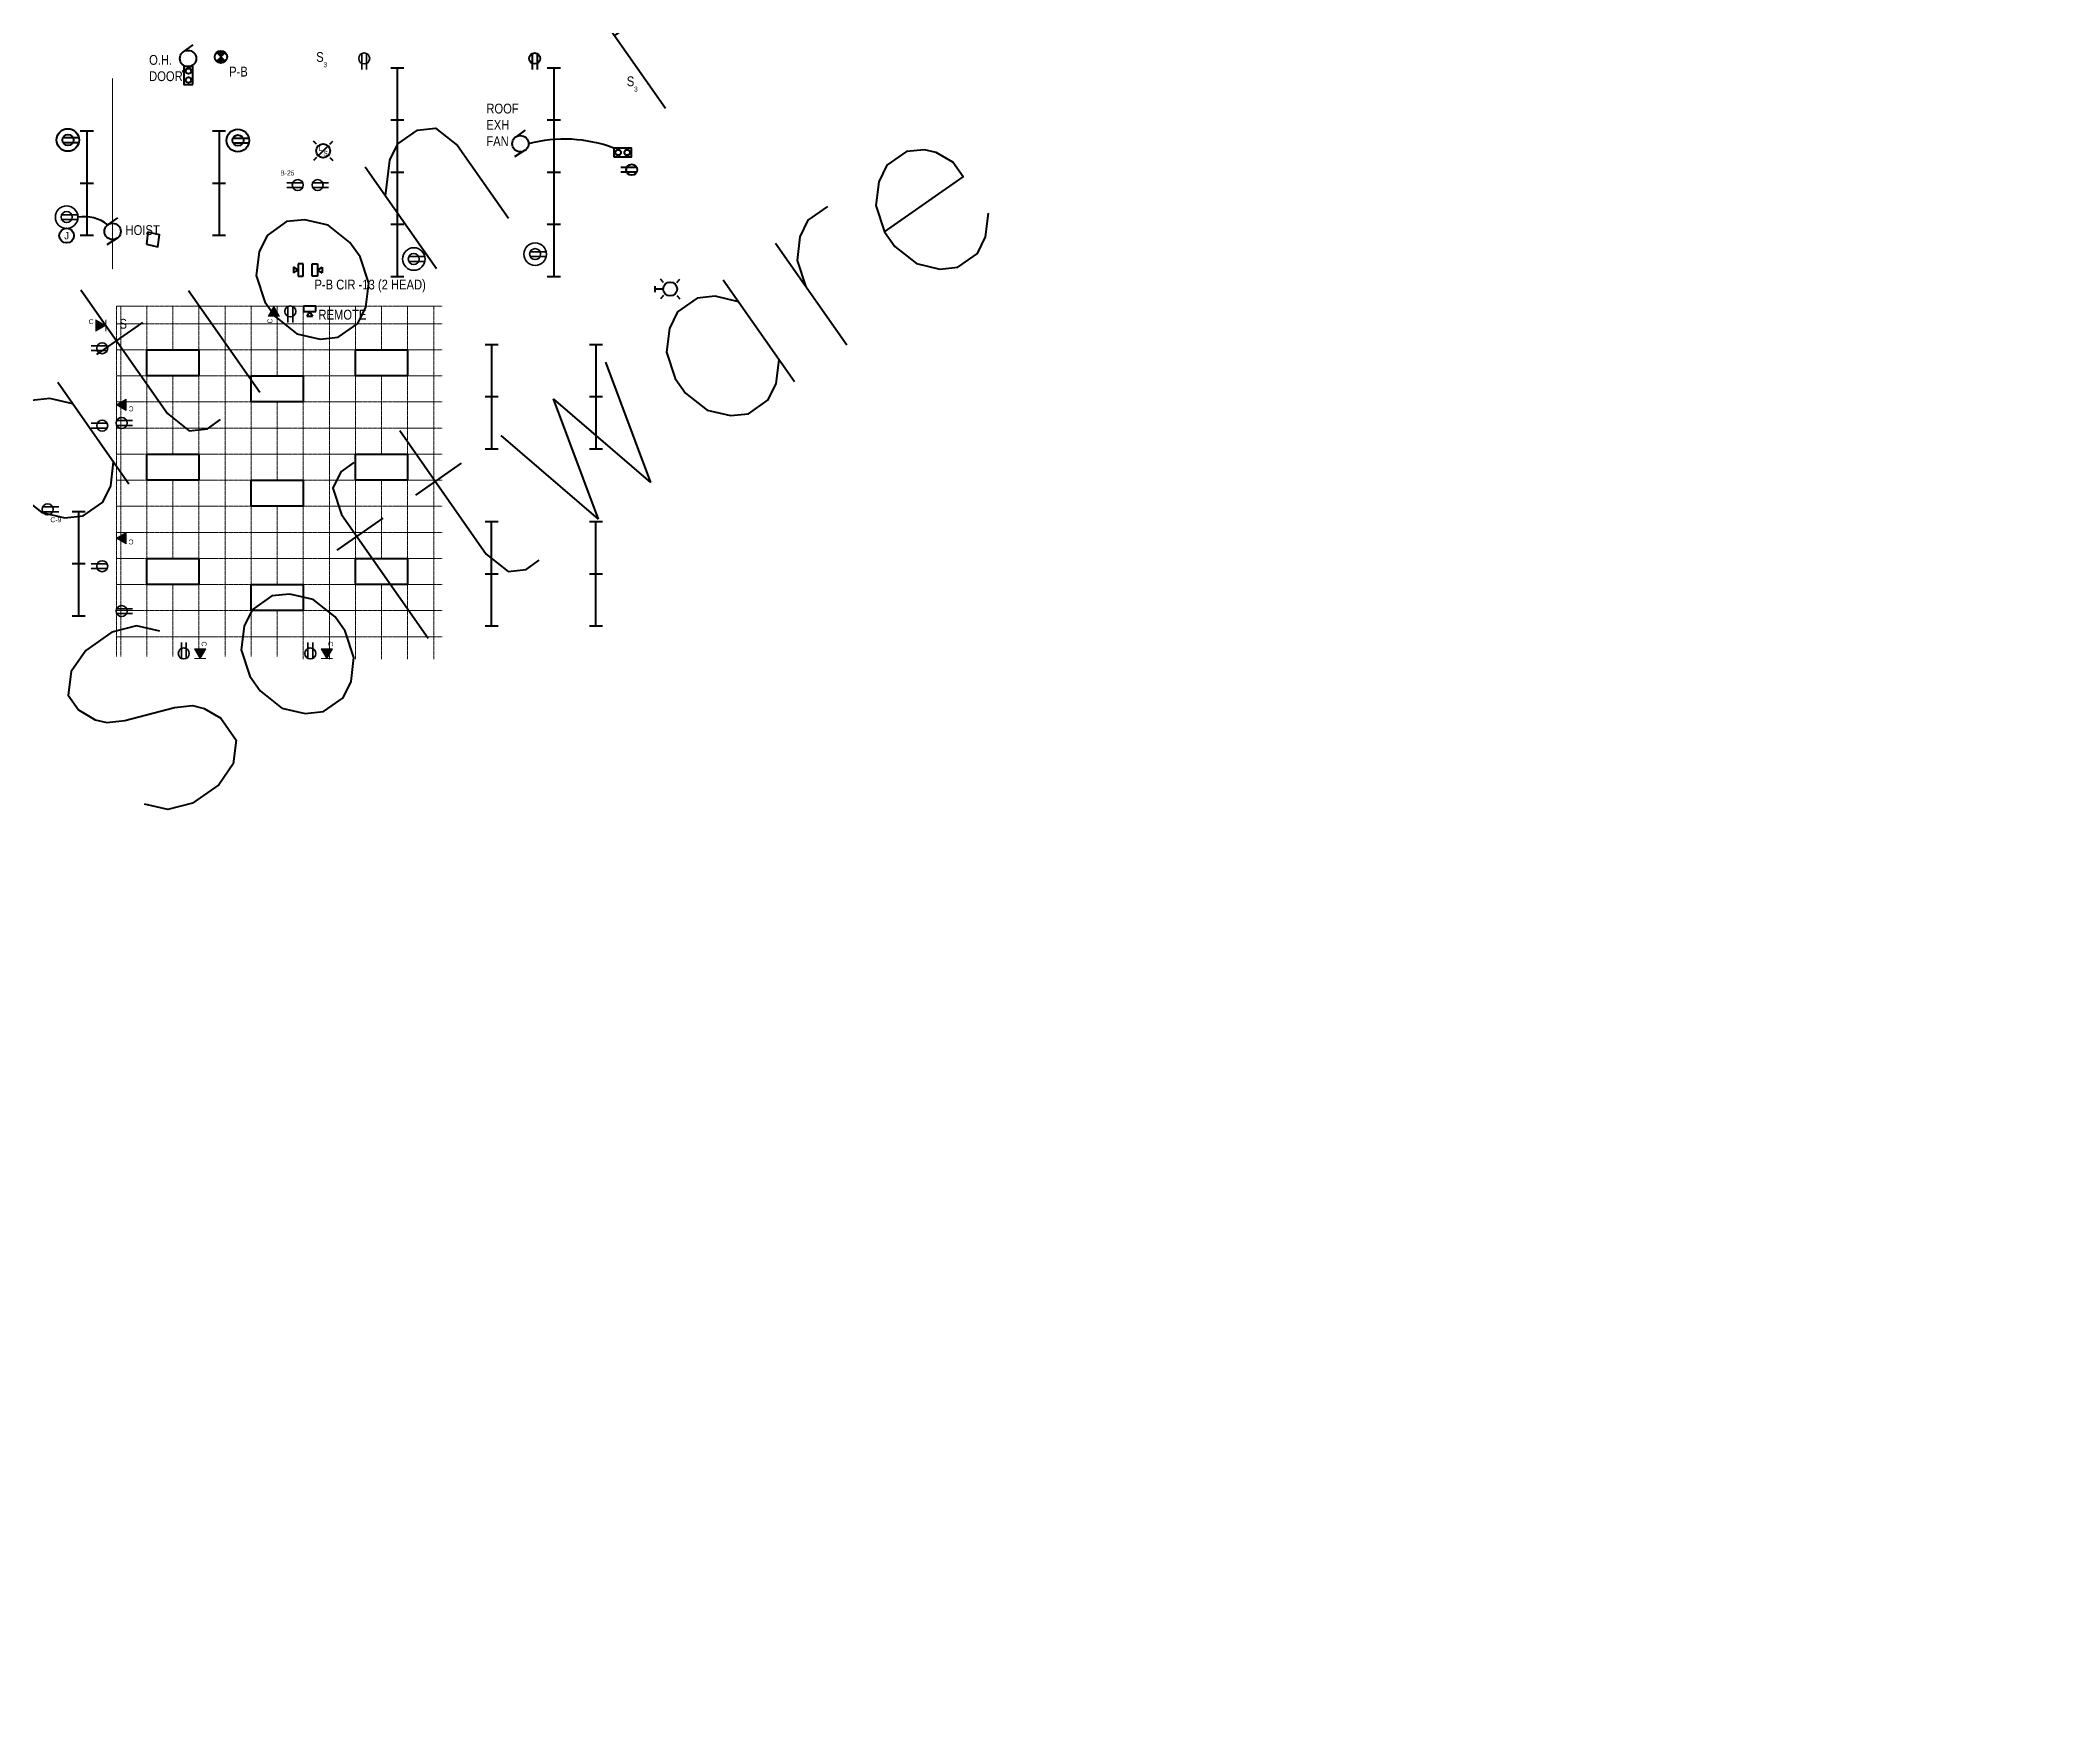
# Model space of a CAD drawing. Header units: inches. Extents: x 8 to 3481, y 16 to 3267.
# Drawn here: x 1623 to 3481, y 793 to 2317 of the extents above; entities that cross this region are included whole.
import ezdxf
from ezdxf.enums import TextEntityAlignment as Align

# ---------------------------------------------------------------- set-up
doc = ezdxf.new("R2010")
doc.units = ezdxf.units.IN
doc.header["$LTSCALE"] = 0.25
doc.header["$MEASUREMENT"] = 0
doc.linetypes.add('HIDDEN', pattern=[0.375, 0.25, -0.125])
for name, color, linetype, lineweight in [('A-CLNG', 13, 'HIDDEN', 15), ('E-LITE-FLOR', 6, 'Continuous', 50), ('E-LITE-TEXT', 191, 'Continuous', 35), ('E-POWR', 4, 'Continuous', 50), ('E-POWR-CIRC', 4, 'Continuous', 50), ('E-POWR-RECP', 4, 'Continuous', 35)]:
    doc.layers.add(name, color=color, linetype=linetype, lineweight=lineweight)
doc.styles.add('NOTE', font='ARIALN.TTF', dxfattribs={"height": 0.09375})
doc.styles.add('romans48', font='romans.shx')

# ---------------------------------------------------------------- blocks, each defined once
blk = doc.blocks.new('s1')
at = {"style": 'NOTE'}
blk.add_text('S', height=9, dxfattribs=at).set_placement((6.3, -0.1), align=Align.MIDDLE_CENTER)
blk = doc.blocks.new('s3')
at = {"style": 'NOTE'}
blk.add_text('S', height=9, dxfattribs=at).set_placement((6.3, -0.1), align=Align.MIDDLE_CENTER)
blk.add_text('3', height=4.5, dxfattribs=at).set_placement((9.5, -5), align=Align.TOP_LEFT)
blk = doc.blocks.new('120v')
for p, q in [((0.5, 2.2), (15.2, 2.2)), ((0.5, -2.2), (15.2, -2.2))]:
    blk.add_line(p, q)
blk.add_circle((5.1, 0), 5.06)
blk = doc.blocks.new('stop')
blk.add_lwpolyline([(4.125, -16.5), (4.125, 0), (-4.125, 0), (-4.125, -16.5)], close=True)
for centre in [(0, -4.125), (0, -12.375)]:
    blk.add_circle(centre, 2.531)
blk = doc.blocks.new('sstrb')
for p, q in [((-0.127, 0.127), (-0.187, 0.187)), ((0.094, 0.094), (-0.094, -0.094)), ((0.127, 0.127), (0.187, 0.187)), ((-0.127, -0.127), (-0.187, -0.187)), ((0.127, -0.127), (0.187, -0.187))]:
    blk.add_line(p, q)
blk.add_circle((0, 0), 0.133)
at = {"style": 'NOTE'}
for s, p in [('L', (-0.047, 0.047)), ('S', (0.047, -0.047))]:
    blk.add_text(s, height=0.0938, dxfattribs=at).set_placement(p, align=Align.MIDDLE_CENTER)
blk = doc.blocks.new('rec_ceiling')
blk.add_circle((0, 0), 10.372)
blk.add_blockref('120v', (-5.0625, 0))
blk = doc.blocks.new('motor')
at = {"linetype": 'Continuous'}
for p, q in [((-0.178, 0.256), (0.201, 0.519)), ((0.165, -0.266), (-0.224, -0.509))]:
    blk.add_line(p, q, dxfattribs=at)
blk.add_circle((0, -0.001), 0.313, dxfattribs=at)
at = {"style": 'NOTE'}
blk.add_attdef('HP', text='', height=0.0938, dxfattribs=at).set_placement((0, 0), align=Align.MIDDLE_CENTER)
blk = doc.blocks.new('jb')
blk.add_circle((0, 0), 0.0938)
at = {"linetype": 'Continuous'}
blk.add_text('J', height=0.0938, dxfattribs=at).set_placement((0, 0), align=Align.MIDDLE_CENTER)
blk = doc.blocks.new('comm1')
blk.add_hatch(color=6).paths.add_polyline_path([(0, 0), (-9, 5.2), (-9, -5.2)])
at = {"color": 7, "linetype": 'Continuous', "lineweight": 0}
for p, q in [((-9, -5.2), (-9, 5.2)), ((-9, 5.2), (0, 0)), ((0, 0), (-9, -5.2)), ((-0.2, 0.1), (-0.2, 0.1)), ((0, -5.2), (0, 5.2))]:
    blk.add_line(p, q, dxfattribs=at)
blk.add_point((-0.2, 0.1), dxfattribs=at)
blk.add_point((-0.2, 0.1), dxfattribs=at)
at = {"style": 'NOTE'}
blk.add_text('C', height=4.5, dxfattribs=at).set_placement((-11.3, 0), align=Align.BOTTOM_RIGHT)

msp = doc.modelspace()

# ---------------------------------------------------------------- hatches: boundary and pattern name
at = {"layer": 'E-LITE-FLOR'}
h = msp.add_hatch(color=2, dxfattribs=at)
h.paths.add_polyline_path([(1788.7, 2301.9), (1784.8, 2297.9, 0.414214), (1792.7, 2297.9)])
h.paths.add_polyline_path([(1792.7, 2305.9, 0.414214), (1784.8, 2305.9), (1788.7, 2301.9)])

# ---------------------------------------------------------------- linework, layer by layer
at = {"layer": 'A-CLNG'}
for p, q in [((1689, 2282.4), (1689, 2106.6)), ((1692.5, 2072.5), (1692.5, 1750.2)), ((1692.5, 2072.5), (1992.2, 2072.5)), ((1696.5, 2072.5), (1696.5, 1750.2)), ((1720.5, 2072.5), (1720.5, 1750.2)), ((1744.5, 2072.5), (1744.5, 2032.5)), ((1768.5, 2072.5), (1768.5, 1750.2)), ((1792.5, 2072.5), (1792.5, 1750.2)), ((1816.5, 2072.5), (1816.5, 1750.2)), ((1840.5, 2072.5), (1840.5, 2008.5)), ((1864.5, 2072.5), (1864.5, 1748)), ((1888.5, 2072.5), (1888.5, 1748)), ((1912.5, 2072.5), (1912.5, 1748)), ((1936.5, 2072.5), (1936.5, 2032.5)), ((1960.5, 2072.5), (1960.5, 1748)), ((1984.5, 2072.5), (1984.5, 1748)), ((1992.2, 2072.5), (1992.2, 2072.5)), ((1692.5, 2056.5), (1992.2, 2056.5)), ((1692.5, 2032.5), (1992.2, 2032.5)), ((1692.5, 2008.5), (1992.2, 2008.5)), ((1744.5, 2008.5), (1744.5, 1936.5)), ((1936.5, 2008.5), (1936.5, 1936.5)), ((1692.5, 1984.5), (1992.2, 1984.5)), ((1840.5, 1984.5), (1840.5, 1912.5)), ((1692.5, 1960.5), (1992.2, 1960.5)), ((1692.5, 1936.5), (1992.2, 1936.5)), ((1692.5, 1912.5), (1992.2, 1912.5)), ((1744.5, 1912.5), (1744.5, 1840.5)), ((1936.5, 1912.5), (1936.5, 1840.5)), ((1692.5, 1888.5), (1992.2, 1888.5)), ((1840.5, 1888.5), (1840.5, 1816.5)), ((1692.5, 1864.5), (1992.2, 1864.5)), ((1692.5, 1840.5), (1992.2, 1840.5)), ((1692.5, 1816.5), (1992.2, 1816.5)), ((1744.5, 1816.5), (1744.5, 1750.2)), ((1936.5, 1816.5), (1936.5, 1748)), ((1692.5, 1792.5), (1992.2, 1792.5)), ((1840.5, 1792.5), (1840.5, 1750.2)), ((1692.5, 1768.5), (1992.2, 1768.5))]:
    msp.add_line(p, q, dxfattribs=at)
at = {"layer": 'E-LITE-FLOR', "color": 7, "linetype": 'Continuous'}
for p, q in [((1784.8, 2297.9), (1792.7, 2305.9)), ((1792.7, 2297.9), (1784.8, 2305.9))]:
    msp.add_line(p, q, dxfattribs=at)
at = {"layer": 'E-LITE-FLOR'}
for p, q in [((1945, 2292), (1957, 2292)), ((1951, 2292), (1951, 2100)), ((2089, 2292), (2101, 2292)), ((2095, 2292), (2095, 2100)), ((1659.3, 2233.8), (1671.3, 2233.8)), ((1665.3, 2233.8), (1665.3, 2137.8)), ((1781, 2233.8), (1793, 2233.8)), ((1787, 2233.8), (1787, 2137.8)), ((1945, 2244), (1957, 2244)), ((2089, 2244), (2101, 2244)), ((1945, 2196), (1957, 2196)), ((2089, 2196), (2101, 2196)), ((1659.3, 2185.8), (1671.3, 2185.8)), ((1781, 2185.8), (1793, 2185.8)), ((1659.3, 2137.8), (1671.3, 2137.8)), ((1781, 2137.8), (1793, 2137.8)), ((1945, 2148), (1957, 2148)), ((2089, 2148), (2101, 2148)), ((1859.7, 2105.9), (1855.4, 2108.5)), ((1855.4, 2108.5), (1855.4, 2103.4)), ((1859.7, 2105.9), (1855.4, 2103.4)), ((1864.5, 2111.7), (1859.7, 2111.7)), ((1859.7, 2111.7), (1859.7, 2100.2)), ((1859.7, 2100.2), (1864.5, 2100.2)), ((1864.5, 2100.2), (1864.5, 2111.7)), ((1872.7, 2100.2), (1872.7, 2111.7)), ((1872.7, 2111.7), (1877.5, 2111.7)), ((1877.5, 2100.2), (1872.7, 2100.2)), ((1877.5, 2111.7), (1877.5, 2100.2)), ((1877.5, 2105.9), (1881.8, 2108.5)), ((1877.5, 2105.9), (1881.8, 2103.4)), ((1881.8, 2108.5), (1881.8, 2103.4)), ((1945, 2100), (1957, 2100)), ((2089, 2100), (2101, 2100)), ((2187.9, 2091.1), (2187.9, 2085.6)), ((2195.7, 2088.4), (2187.9, 2088.4)), ((2196, 2094.5), (2193.1, 2097.4)), ((2196, 2082.3), (2193.1, 2079.4)), ((2208.2, 2094.5), (2211.1, 2097.4)), ((2208.2, 2082.3), (2211.1, 2079.4)), ((1876.1, 2072.5), (1864.6, 2072.5)), ((1864.6, 2072.5), (1864.6, 2067.7)), ((1864.6, 2067.7), (1876.1, 2067.7)), ((1870.3, 2067.7), (1867.8, 2063.3)), ((1867.8, 2063.3), (1872.8, 2063.3)), ((1870.3, 2067.7), (1872.8, 2063.3)), ((1876.1, 2067.7), (1876.1, 2072.5)), ((2031.8, 2037.5), (2043.8, 2037.5)), ((2037.8, 2037.5), (2037.8, 1941.5)), ((2127.8, 2037.5), (2139.8, 2037.5)), ((2133.8, 2037.5), (2133.8, 1941.5)), ((2031.8, 1989.5), (2043.8, 1989.5)), ((2127.8, 1989.5), (2139.8, 1989.5)), ((2031.8, 1941.5), (2043.8, 1941.5)), ((2127.8, 1941.5), (2139.8, 1941.5)), ((1651.7, 1883.8), (1663.7, 1883.8)), ((1657.7, 1883.8), (1657.7, 1787.8)), ((2031.8, 1874.4), (2043.8, 1874.4)), ((2037.8, 1778.4), (2037.8, 1874.4)), ((2127.8, 1874.4), (2139.8, 1874.4)), ((2133.8, 1778.4), (2133.8, 1874.4)), ((1651.7, 1835.8), (1663.7, 1835.8)), ((2031.8, 1826.4), (2043.8, 1826.4)), ((2127.8, 1826.4), (2139.8, 1826.4)), ((1651.7, 1787.8), (1663.7, 1787.8)), ((2031.8, 1778.4), (2043.8, 1778.4)), ((2127.8, 1778.4), (2139.8, 1778.4))]:
    msp.add_line(p, q, dxfattribs=at)
at = {"layer": 'E-LITE-FLOR', "flags": 128}
for points in [[(1720.5, 2032.5), (1768.5, 2032.5), (1768.5, 2008.5), (1720.5, 2008.5)], [(1912.5, 2032.5), (1960.5, 2032.5), (1960.5, 2008.5), (1912.5, 2008.5)], [(1816.5, 2008.5), (1864.5, 2008.5), (1864.5, 1984.5), (1816.5, 1984.5)], [(1720.5, 1936.5), (1768.5, 1936.5), (1768.5, 1912.5), (1720.5, 1912.5)], [(1912.5, 1936.5), (1960.5, 1936.5), (1960.5, 1912.5), (1912.5, 1912.5)], [(1816.5, 1912.5), (1864.5, 1912.5), (1864.5, 1888.5), (1816.5, 1888.5)], [(1720.5, 1840.5), (1768.5, 1840.5), (1768.5, 1816.5), (1720.5, 1816.5)], [(1912.5, 1840.5), (1960.5, 1840.5), (1960.5, 1816.5), (1912.5, 1816.5)], [(1816.5, 1816.5), (1864.5, 1816.5), (1864.5, 1792.5), (1816.5, 1792.5)]]:
    msp.add_lwpolyline(points, close=True, dxfattribs=at)
at = {"layer": 'E-LITE-FLOR'}
for centre, radius in [((1788.7, 2301.9), 5.62), ((2202.1, 2088.4), 6.36)]:
    msp.add_circle(centre, radius, dxfattribs=at)
msp.add_arc((1662.9, 2119.1), 35.8, 52.464, 99.3907, dxfattribs=at)
at = {"layer": 'E-POWR'}
msp.add_arc((2104.6, 2095.6), 130.7, 69.6006, 104.5605, dxfattribs=at)

# ---------------------------------------------------------------- block references
at = {"layer": 'E-LITE-FLOR'}
for name, p in [('s3', (1873.5, 2302)), ('s3', (2159.3, 2279.6)), ('comm1', (1682.7, 2054.8)), ('s1', (1692.5, 2056.5))]:
    msp.add_blockref(name, p, dxfattribs=at)
for name, p, xscale, yscale, zscale in [('sstrb', (1882.7, 2215.5), 48, 48, 48), ('jb', (1646.7, 2137.5), 72, 72, 72)]:
    msp.add_blockref(name, p, dxfattribs=dict(at, xscale=xscale, yscale=yscale, zscale=zscale))
for p, rotation in [((1837.4, 2072.5), 90), ((1692.5, 1981.8), 180), ((1692.5, 1859.3), 180), ((1769.6, 1748.4), 270), ((1886, 1748.4), 270)]:
    msp.add_blockref('comm1', p, dxfattribs=dict(at, rotation=rotation))
at = {"layer": 'E-POWR', "xscale": 24, "yscale": 24, "zscale": 24}
for p in [(1758.4, 2300.5), (2064.2, 2222.1), (1689, 2141.4)]:
    msp.add_blockref('motor', p, dxfattribs=at)
at = {"layer": 'E-POWR'}
for name, p, rotation in [('120v', (2077.4, 2305.6), 270), ('stop', (2166.6, 2214), 270), ('120v', (2171.8, 2198.1), 180)]:
    msp.add_blockref(name, p, dxfattribs=dict(at, rotation=rotation))
msp.add_blockref('stop', (1758.8, 2293), dxfattribs=at)
at = {"layer": 'E-POWR-CIRC'}
for p in [(1647.9, 2225.5), (1804.3, 2225.1)]:
    msp.add_blockref('rec_ceiling', p, dxfattribs=at)
at = {"layer": 'E-POWR-RECP'}
for p, rotation in [((1920.5, 2305.6), 270), ((1864.5, 2184), 180), ((1852.5, 2072.9), 270), ((1684.5, 2033.9), 180), ((1684.5, 1962.7), 180), ((1684.5, 1833.4), 180), ((1754.5, 1748), 90), ((1870.9, 1748), 90)]:
    msp.add_blockref('120v', p, dxfattribs=dict(at, rotation=rotation))
at = {"layer": 'E-POWR-RECP', "xscale": -1, "rotation": 180}
for p in [(1872.5, 2184), (1692.2, 1965.1), (1692.2, 1792.1)]:
    msp.add_blockref('120v', p, dxfattribs=at)
at = {"layer": 'E-POWR-RECP'}
for name, p in [('rec_ceiling', (1646.7, 2154.6)), ('rec_ceiling', (1966.1, 2116)), ('rec_ceiling', (2077.8, 2120.5)), ('120v', (1624.2, 1885.7))]:
    msp.add_blockref(name, p, dxfattribs=at)

# ---------------------------------------------------------------- texts
at = {"color": 1, "char_height": 171.474, "attachment_point": 1, "rotation": 34.9994, "style": 'romans48'}
for s, insert in [('For Demonstration Purposes Only', (221.1, 1080.2)), ('Tailor Made Software', (442.2, 900.2))]:
    msp.add_mtext(s, dxfattribs=dict(at, insert=insert))
at = {"layer": 'E-LITE-TEXT', "style": 'NOTE'}
for s, height, p in [('P-B', 9, (1796.2, 2292.9)), ('B-25', 4.5, (1843.3, 2197.4)), ('P-B CIR -13 (2 HEAD)', 9, (1874.7, 2097)), ('REMOTE', 9, (1878.4, 2069.3)), ('C-9', 4.5, (1631.8, 1878.4))]:
    msp.add_text(s, height=height, dxfattribs=at).set_placement(p, align=Align.TOP_LEFT)
at = {"layer": 'E-LITE-TEXT', "char_height": 9, "width": 16.698, "attachment_point": 1, "style": 'NOTE'}
for s, insert in [('O.H.\\PDOOR', (1722.6, 2303.7)), ('ROOF EXH\\PFAN', (2032.9, 2258.9)), ('HOIST', (1700.9, 2147.1))]:
    msp.add_mtext(s, dxfattribs=dict(at, insert=insert))

doc.saveas('drawing.dxf')
